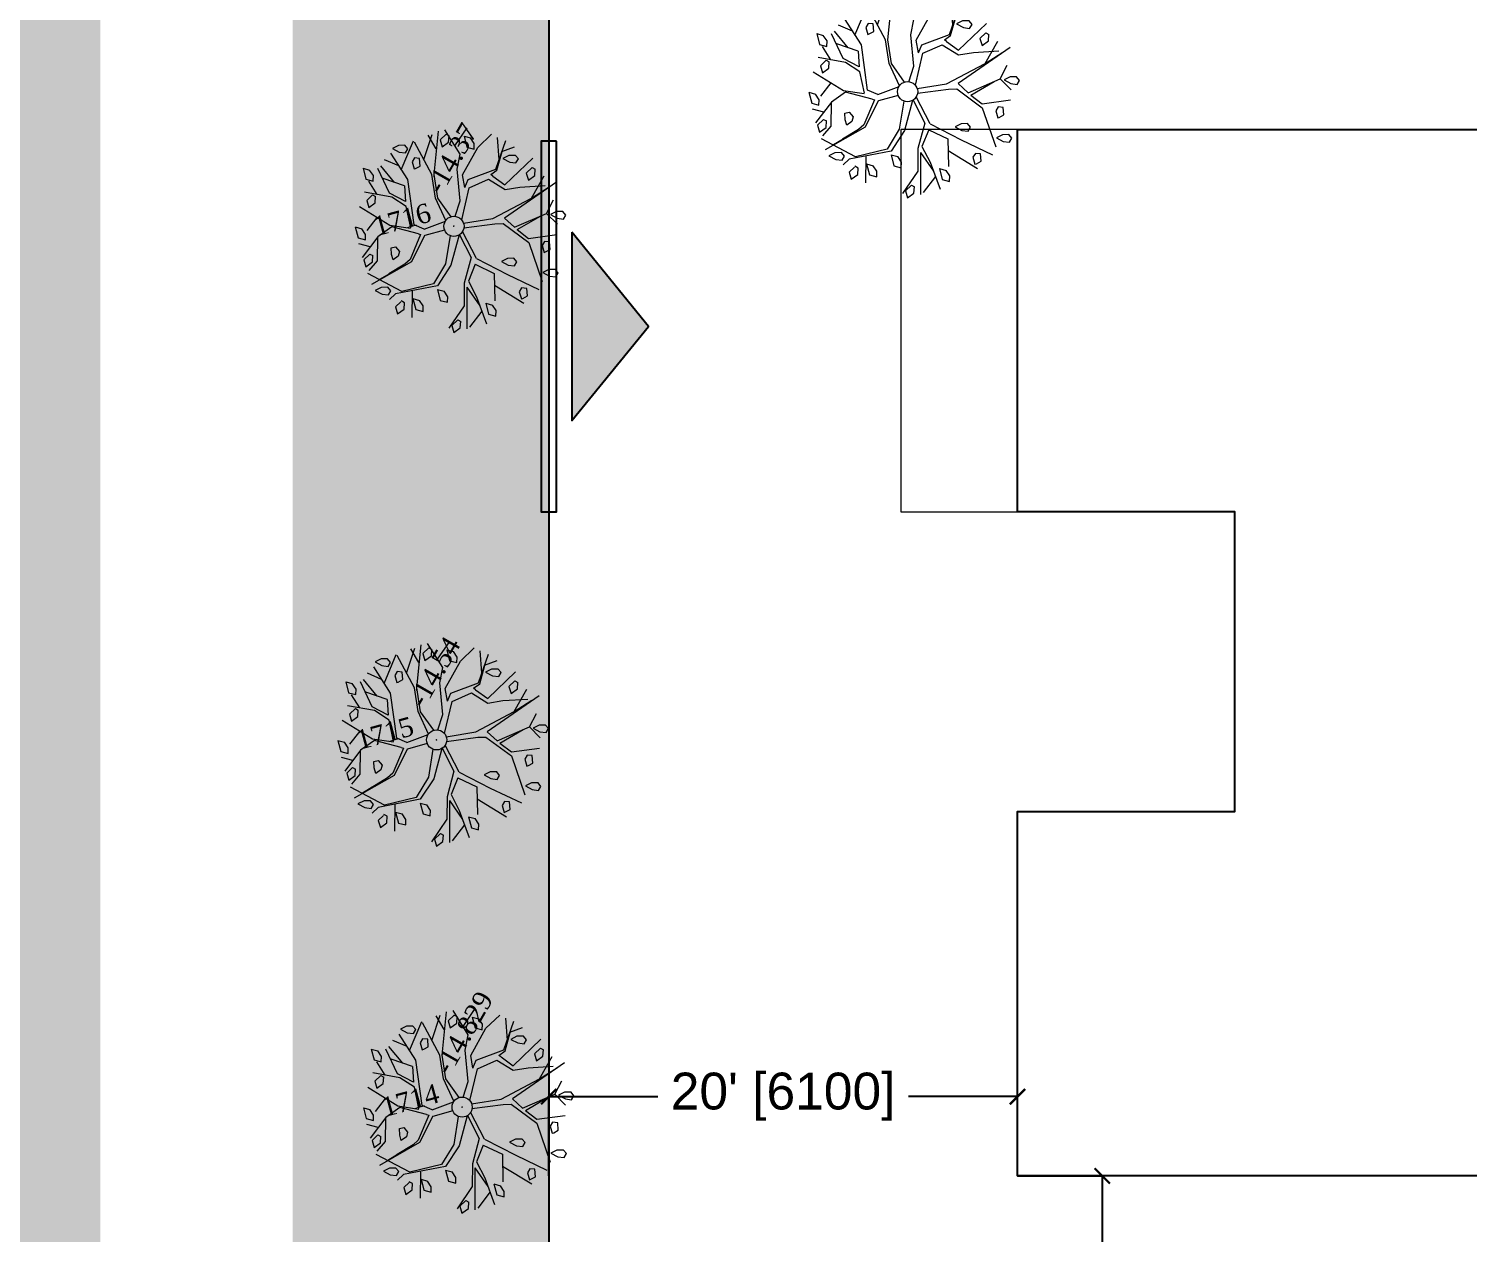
# Model space of a CAD drawing. Header units: millimetres. Extents: x -176651 to 388869, y -469666 to 486614.
# Drawn here: x 286386 to 305118, y 234159 to 249836 of the extents above; entities that cross this region are included whole.
import ezdxf
from ezdxf.enums import TextEntityAlignment as Align

# ---------------------------------------------------------------- set-up
doc = ezdxf.new("R2010")
doc.units = ezdxf.units.MM
doc.header["$PDMODE"] = 35
doc.header["$PDSIZE"] = 0.1
doc.linetypes.add('HIDDEN', pattern=[9.525, 6.35, -3.175])
doc.layers.get('Defpoints').update_dxf_attribs({"color": 252})
doc.layers.add('A- FURNITURE', color=252, linetype='Continuous', lineweight=0)
for name, color, linetype in [('ad-Dimension', 8, 'Continuous'), ('ad-Entrance Point', 4, 'Continuous'), ('ad-Plinth', 8, 'Continuous'), ('ad-Plot Boundary', 8, 'Continuous'), ('ad-Road', 8, 'Continuous'), ('ad-Road Hatch', 8, 'Continuous'), ('ad-Text', 8, 'Continuous'), ('ad-Verandah', 8, 'Continuous'), ('Points', 7, 'Continuous'), ('Points-ELV', 6, 'Continuous'), ('Points-NUM', 4, 'Continuous'), ('Points-TXT', 3, 'Continuous')]:
    doc.layers.add(name, color=color, linetype=linetype)
doc.styles.add('MtX_Century_Gothic', font='GOTHIC.TTF')
doc.styles.add('ROMANS', font='times.ttf')
doc.styles.get("Standard").update_dxf_attribs({"font": 'arial.ttf'})
doc.dimstyles.new('Copy of A-100-DIM-INT (MM-FT)', dxfattribs={"dimscale": 500, "dimtxt": 2.4, "dimasz": 1, "dimexe": 0, "dimexo": 0, "dimgap": 1, "dimtad": 0, "dimdec": 0, "dimlfac": 0.03937, "dimdsep": 46, "dimlunit": 3, "dimtxsty": 'Standard', "dimblk": 'ARCHTICK', "dimcen": 0.025, "dimclrd": 256, "dimclre": 256, "dimclrt": 256, "dimazin": 2, "dimtfac": 1, "dimtdec": 0, "dimtix": 1, "dimtmove": 2, "dimatfit": 3, "dimldrblk": 'ARCHTICK', "dimfxl": 1, "dimtolj": 1, "dimtzin": 0, "dimarcsym": 0})

# ---------------------------------------------------------------- blocks, each defined once
blk = doc.blocks.new('A$C4fb60e89')
at = {"layer": 'ad-Road Hatch', "ltscale": 5, "transparency": 33554687}
h = blk.add_hatch(dxfattribs=at)
h.set_pattern_fill('AR-HBONE', color=256, scale=15)
h.set_pattern_definition([(45, (-193247.7, -428758.8), (0, 2155.2615), [4572, -1524]), (135, (-192170.1, -427681.1), (2e-13, 2155.2615), [4572, -1524])])
h.paths.add_polyline_path([(175594, -250241), (169178, -249341), (167473, -249057), (167473, -138694), (101313, -138694), (101313, -199954), (101308, -237995), (101040, -268291), (101008, -280968), (101066, -293684), (101243, -311127), (100910, -319344), (100949, -333937), (100669, -366960), (100727, -390983), (100669, -404586), (100538, -420418), (100467, -428759), (92426, -427265), (92163, -427209), (92163, -321454), (24803, -321454), (24803, -412961), (15653, -411029), (15654, -321452), (-19535, -321452), (-34427, -319477), (-65207, -315395), (-171770, -301268), (-185854, -298333), (-193248, -296832), (-193244, -292908), (-191914, -285219), (-191839, -284679), (-183397, -286393), (-169723, -289243), (-53141, -304698), (-18730, -309262), (15653, -309262), (15653, 703), (24803, 1115), (24803, -129544), (92163, -129544), (92163, 15133), (101313, 17713), (101313, -129544), (167473, -129544), (167473, 35552), (175738, 37855), (175849, 28595), (175836, 25947), (175777, 14040), (175855, 2316), (175660, -18036), (175731, -34039), (175718, -46839), (175673, -63402), (175816, -82072), (175542, -106356), (175490, -124641), (175575, -145019), (175731, -168892), (175797, -181269), (175797, -192667), (175744, -208200), (175829, -223277), (175888, -234871)])
h.paths.add_polyline_path([(24803, -309264), (92163, -309264), (92163, -138694), (24803, -138694)], flags=16)
at = {"layer": 'ad-Road', "ltscale": 5}
blk.add_lwpolyline([(167473, -249057), (167473, -138694), (101313, -138694), (101313, -199954), (101308, -237995)], dxfattribs=at)
at = {"layer": 'ad-Text', "linetype": 'Continuous', "insert": (96738, -194004), "char_height": 1250, "width": 56881.51, "attachment_point": 5, "rotation": 90, "style": 'MtX_Century_Gothic', "bg_fill": 3, "box_fill_scale": 1.5, "bg_fill_color": 257, "bg_fill_transparency": 0}
blk.add_mtext("\\pxqd;30' WIDE ROAD", dxfattribs=at)
blk = doc.blocks.new('A$Cde044142')
at = {"layer": 'ad-Plot Boundary'}
blk.add_lwpolyline([(0, 0), (33080, 0), (33080, 30630), (0, 30630)], close=True, dxfattribs=at)
blk = doc.blocks.new('zw$A88E')
at = {"layer": 'ad-Plot Boundary', "ltscale": 5}
blk.add_blockref('A$Cde044142', (-74424, -237809), dxfattribs=at)
blk = doc.blocks.new('_ArchTick')
at = {"color": 0, "linetype": 'ByBlock', "const_width": 0.15}
blk.add_lwpolyline([(-0.5, -0.5), (0.5, 0.5)], dxfattribs=at)
blk = doc.blocks.new('*D13')
at = {"layer": 'ad-Dimension', "lineweight": -2, "transparency": 16777216}
for p, q in [((0, 0), (1103, 0)), ((1103, 0), (1103, -1419)), ((1103, -6100), (1103, -4681)), ((0, -6100), (1103, -6100))]:
    blk.add_line(p, q, dxfattribs=at)
at = {"layer": 'Defpoints', "color": 0, "ltscale": 5, "transparency": 16777216}
for p in [(0, 0), (0, -6100), (1103, -6100)]:
    blk.add_point(p, dxfattribs=at)
at = {"layer": 'ad-Dimension', "lineweight": -2, "ltscale": 5, "transparency": 16777216, "xscale": 200, "yscale": 200, "zscale": 200}
for p, rotation in [((1103, 0), 90), ((1103, -6100), 270)]:
    blk.add_blockref('_ArchTick', p, dxfattribs=dict(at, rotation=rotation))
at = {"layer": 'ad-Dimension', "ltscale": 5, "transparency": 16777216, "insert": (1103, -3050), "char_height": 480, "attachment_point": 5, "rotation": 90}
blk.add_mtext("\\A1;20' [6100]", dxfattribs=at)
blk = doc.blocks.new('*D14')
at = {"layer": 'ad-Dimension', "linetype": 'HIDDEN', "lineweight": -2, "transparency": 16777216}
blk.add_line((-6100, 0), (-6100, 1032), dxfattribs=at)
at = {"layer": 'ad-Dimension', "lineweight": -2, "transparency": 16777216}
for p, q in [((-6100, 1032), (-4681, 1032)), ((0, 1032), (-1419, 1032)), ((0, 0), (0, 1032))]:
    blk.add_line(p, q, dxfattribs=at)
at = {"layer": 'Defpoints', "color": 0, "ltscale": 5, "transparency": 16777216}
for p in [(-6100, 1032), (-6100, 0), (0, 0)]:
    blk.add_point(p, dxfattribs=at)
at = {"layer": 'ad-Dimension', "lineweight": -2, "ltscale": 5, "transparency": 16777216, "xscale": 200, "yscale": 200, "zscale": 200, "rotation": 180}
blk.add_blockref('_ArchTick', (-6100, 1032), dxfattribs=at)
at = {"layer": 'ad-Dimension', "lineweight": -2, "ltscale": 5, "transparency": 16777216, "xscale": 200, "yscale": 200, "zscale": 200}
blk.add_blockref('_ArchTick', (0, 1032), dxfattribs=at)
at = {"layer": 'ad-Dimension', "ltscale": 5, "transparency": 16777216, "insert": (-3050, 1032), "char_height": 480, "attachment_point": 5}
blk.add_mtext("\\A1;20' [6100]", dxfattribs=at)
blk = doc.blocks.new('35YHYH')
at = {"color": 219, "linetype": 'Continuous', "true_color": 0x642165}
for p, q in [((212982.855, 1928369.725, 129.914), (212982.539, 1928369.979, 129.914)), ((212982.984, 1928369.322, 129.914), (212982.74, 1928370.097, 129.914)), ((212982.979, 1928370.244, 129.914), (212982.808, 1928370.21, 129.914)), ((212982.808, 1928370.21, 129.914), (212982.955, 1928370.071, 129.914)), ((212982.888, 1928369.612, 129.914), (212983.394, 1928370.255, 129.914)), ((212982.955, 1928370.071, 129.914), (212983.108, 1928370.009, 129.914)), ((212983.144, 1928370.202, 129.914), (212982.979, 1928370.244, 129.914)), ((212983.108, 1928370.009, 129.914), (212983.194, 1928370.093, 129.914)), ((212983.194, 1928370.093, 129.914), (212983.144, 1928370.202, 129.914)), ((212983.62, 1928369.291, 129.914), (212983.408, 1928370.22, 129.914)), ((212983.524, 1928369.715, 129.914), (212983.903, 1928370.287, 129.914)), ((212983.678, 1928369.273, 129.914), (212984.085, 1928370.327, 129.914)), ((212983.905, 1928369.899, 129.914), (212983.797, 1928370.301, 129.914)), ((212984.254, 1928370.198, 129.914), (212984.066, 1928370.095, 129.914)), ((212984.066, 1928370.095, 129.914), (212984.07, 1928369.906, 129.914)), ((212984.07, 1928369.906, 129.914), (212984.264, 1928369.98, 129.914)), ((212984.254, 1928370.198, 129.914), (212984.318, 1928370.137, 129.914)), ((212984.472, 1928369.606, 129.914), (212984.257, 1928370.316, 129.914)), ((212984.264, 1928369.98, 129.914), (212984.318, 1928370.137, 129.914)), ((212984.398, 1928369.852, 129.914), (212984.828, 1928370.219, 129.914)), ((212984.693, 1928370.027, 129.914), (212984.689, 1928369.734, 129.914)), ((212984.693, 1928370.027, 129.914), (212984.845, 1928369.938, 129.914)), ((212981.938, 1928369.911, 129.914), (212981.935, 1928369.618, 129.914)), ((212981.935, 1928369.618, 129.914), (212982.104, 1928369.52, 129.914)), ((212981.938, 1928369.911, 129.914), (212982.091, 1928369.822, 129.914)), ((212982.146, 1928369.656, 129.914), (212982.091, 1928369.822, 129.914)), ((212982.104, 1928369.52, 129.914), (212982.146, 1928369.656, 129.914)), ((212982.429, 1928369.106, 129.914), (212982.308, 1928369.809, 129.914)), ((212982.632, 1928369.338, 129.914), (212982.398, 1928369.85, 129.914)), ((212983.299, 1928369.817, 129.914), (212983.213, 1928369.734, 129.914)), ((212983.213, 1928369.734, 129.914), (212983.216, 1928369.544, 129.914)), ((212983.424, 1928369.772, 129.914), (212983.299, 1928369.817, 129.914)), ((212983.388, 1928369.578, 129.914), (212983.424, 1928369.772, 129.914)), ((212984.294, 1928369.241, 129.914), (212984.472, 1928369.606, 129.914)), ((212984.391, 1928369.067, 129.914), (212984.961, 1928369.65, 129.914)), ((212984.689, 1928369.734, 129.914), (212984.859, 1928369.635, 129.914)), ((212984.9, 1928369.772, 129.914), (212984.845, 1928369.938, 129.914)), ((212984.859, 1928369.635, 129.914), (212984.9, 1928369.772, 129.914)), ((212984.961, 1928369.65, 129.914), (212985.397, 1928369.888, 129.914)), ((212985.267, 1928368.98, 129.914), (212985.713, 1928369.635, 129.914)), ((212985.419, 1928369.203, 129.914), (212985.525, 1928369.767, 129.914)), ((212982.463, 1928368.993, 129.914), (212981.814, 1928369.299, 129.914)), ((212982.112, 1928369.159, 129.914), (212981.991, 1928369.548, 129.914)), ((212982.855, 1928369.187, 129.914), (212982.369, 1928369.516, 129.914)), ((212982.831, 1928368.147, 129.914), (212982.984, 1928369.322, 129.914)), ((212983.216, 1928369.544, 129.914), (212983.256, 1928369.548, 129.914)), ((212983.256, 1928369.548, 129.914), (212983.388, 1928369.578, 129.914)), ((212983.555, 1928368.668, 129.914), (212983.62, 1928369.291, 129.914)), ((212983.613, 1928368.651, 129.914), (212983.678, 1928369.273, 129.914)), ((212984.155, 1928368.432, 129.914), (212984.294, 1928369.241, 129.914)), ((212985.289, 1928368.951, 129.914), (212985.543, 1928369.379, 129.914)), ((212985.686, 1928369.235, 129.914), (212985.515, 1928369.201, 129.914)), ((212985.536, 1928369.386, 129.914), (212985.885, 1928369.418, 129.914)), ((212985.851, 1928369.193, 129.914), (212985.686, 1928369.235, 129.914)), ((212982.22, 1928368.291, 129.914), (212981.585, 1928368.964, 129.914)), ((212981.996, 1928369.177, 129.914), (212981.808, 1928369.075, 129.914)), ((212981.808, 1928369.075, 129.914), (212981.812, 1928368.886, 129.914)), ((212981.812, 1928368.886, 129.914), (212982.007, 1928368.96, 129.914)), ((212981.996, 1928369.177, 129.914), (212982.06, 1928369.117, 129.914)), ((212982.007, 1928368.96, 129.914), (212982.06, 1928369.117, 129.914)), ((212982.774, 1928368.789, 129.914), (212982.429, 1928369.106, 129.914)), ((212982.762, 1928368.655, 129.914), (212982.463, 1928368.993, 129.914)), ((212982.855, 1928369.187, 129.914), (212982.774, 1928368.789, 129.914)), ((212984.362, 1928368.733, 129.914), (212984.391, 1928369.067, 129.914)), ((212984.362, 1928368.733, 129.914), (212984.499, 1928368.911, 129.914)), ((212984.499, 1928368.911, 129.914), (212985.267, 1928368.98, 129.914)), ((212985.104, 1928368.881, 129.914), (212985.289, 1928368.951, 129.914)), ((212985.143, 1928368.828, 129.914), (212985.104, 1928368.881, 129.914)), ((212985.387, 1928368.524, 129.914), (212986.271, 1928369.003, 129.914)), ((212985.515, 1928369.201, 129.914), (212985.662, 1928369.062, 129.914)), ((212985.662, 1928369.062, 129.914), (212985.815, 1928369, 129.914)), ((212985.815, 1928369, 129.914), (212985.901, 1928369.084, 129.914)), ((212985.901, 1928369.084, 129.914), (212985.851, 1928369.193, 129.914)), ((212981.34, 1928368.49, 129.914), (212981.336, 1928368.197, 129.914)), ((212981.34, 1928368.49, 129.914), (212981.493, 1928368.401, 129.914)), ((212981.951, 1928368.576, 129.914), (212981.608, 1928368.318, 129.914)), ((212982.731, 1928368.088, 129.914), (212982.762, 1928368.655, 129.914)), ((212983.657, 1928368.035, 129.914), (212983.555, 1928368.668, 129.914)), ((212983.815, 1928368.095, 129.914), (212983.613, 1928368.651, 129.914)), ((212984.063, 1928367.939, 129.914), (212984.471, 1928368.693, 129.914)), ((212984.471, 1928368.693, 129.914), (212985.015, 1928368.775, 129.914)), ((212985.015, 1928368.775, 129.914), (212985.357, 1928368.408, 129.914)), ((212985.146, 1928368.825, 129.914), (212985.387, 1928368.524, 129.914)), ((212985.963, 1928368.014, 129.914), (212986.437, 1928368.488, 129.914)), ((212986.192, 1928368.777, 129.914), (212986.005, 1928368.675, 129.914)), ((212986.005, 1928368.675, 129.914), (212986.008, 1928368.485, 129.914)), ((212986.008, 1928368.485, 129.914), (212986.203, 1928368.56, 129.914)), ((212986.192, 1928368.777, 129.914), (212986.256, 1928368.717, 129.914)), ((212986.203, 1928368.56, 129.914), (212986.256, 1928368.717, 129.914)), ((212981.839, 1928368.09, 129.914), (212981.301, 1928367.677, 129.914)), ((212981.336, 1928368.197, 129.914), (212981.506, 1928368.098, 129.914)), ((212981.548, 1928368.235, 129.914), (212981.493, 1928368.401, 129.914)), ((212981.506, 1928368.098, 129.914), (212981.548, 1928368.235, 129.914)), ((212981.828, 1928368.086, 129.914), (212981.658, 1928367.493, 129.914)), ((212982.259, 1928368.244, 129.914), (212981.839, 1928368.09, 129.914)), ((212982.721, 1928368.07, 129.914), (212982.22, 1928368.291, 129.914)), ((212982.879, 1928367.884, 129.914), (212982.259, 1928368.244, 129.914)), ((212983.058, 1928367.968, 129.914), (212982.831, 1928368.147, 129.914)), ((212983.921, 1928368.076, 129.914), (212984.155, 1928368.432, 129.914)), ((212986.698, 1928368.243, 129.914), (212985.147, 1928367.692, 129.914)), ((212985.357, 1928368.408, 129.914), (212985.75, 1928368.367, 129.914)), ((212985.75, 1928368.367, 129.914), (212986.393, 1928368.235, 129.914)), ((212985.963, 1928368.014, 129.914), (212986.488, 1928368.178, 129.914)), ((212981.579, 1928367.89, 129.914), (212981.316, 1928368.043, 129.914)), ((212981.522, 1928367.71, 129.914), (212981.335, 1928367.608, 129.914)), ((212981.522, 1928367.71, 129.914), (212981.586, 1928367.65, 129.914)), ((212982.065, 1928367.552, 129.914), (212982.103, 1928367.718, 129.914)), ((212982.103, 1928367.718, 129.914), (212982.218, 1928367.713, 129.914)), ((212982.218, 1928367.713, 129.914), (212982.283, 1928367.571, 129.914)), ((212982.933, 1928367.855, 129.914), (212982.495, 1928367.298, 129.914)), ((212983.025, 1928367.801, 129.914), (212982.517, 1928367.229, 129.914)), ((212982.88, 1928367.885, 129.914), (212982.933, 1928367.855, 129.914)), ((212983.024, 1928367.8, 129.914), (212983.026, 1928367.799, 129.914)), ((212983.564, 1928367.803, 129.914), (212983.026, 1928367.799, 129.914)), ((212983.058, 1928367.968, 129.914), (212983.645, 1928368.024, 129.914)), ((212984.063, 1928367.725, 129.914), (212984.872, 1928367.617, 129.914)), ((212984.085, 1928367.848, 129.914), (212984.859, 1928367.765, 129.914)), ((212984.859, 1928367.765, 129.914), (212985.963, 1928368.014, 129.914)), ((212986.241, 1928367.525, 129.914), (212986.508, 1928367.814, 129.914)), ((212981.335, 1928367.608, 129.914), (212981.339, 1928367.419, 129.914)), ((212981.339, 1928367.419, 129.914), (212981.533, 1928367.493, 129.914)), ((212981.658, 1928367.493, 129.914), (212981.382, 1928367.302, 129.914)), ((212981.533, 1928367.493, 129.914), (212981.586, 1928367.65, 129.914)), ((212982.068, 1928367.404, 129.914), (212982.065, 1928367.552, 129.914)), ((212982.219, 1928367.462, 129.914), (212982.068, 1928367.404, 129.914)), ((212982.283, 1928367.571, 129.914), (212982.219, 1928367.462, 129.914)), ((212983.666, 1928367.624, 129.914), (212983.36, 1928366.95, 129.914)), ((212983.891, 1928367.58, 129.914), (212983.484, 1928366.878, 129.914)), ((212983.903, 1928367.583, 129.914), (212984.042, 1928366.928, 129.914)), ((212984.17, 1928366.871, 129.914), (212984.002, 1928367.641, 129.914)), ((212984.872, 1928367.617, 129.914), (212985.076, 1928367.569, 129.914)), ((212985.076, 1928367.569, 129.914), (212985.591, 1928366.919, 129.914)), ((212985.147, 1928367.692, 129.914), (212985.338, 1928367.394, 129.914)), ((212985.338, 1928367.394, 129.914), (212986.241, 1928367.525, 129.914)), ((212985.392, 1928367.315, 129.914), (212986.067, 1928367.5, 129.914)), ((212986.241, 1928367.525, 129.914), (212986.436, 1928367.177, 129.914)), ((212986.498, 1928367.504, 129.914), (212986.327, 1928367.47, 129.914)), ((212986.327, 1928367.47, 129.914), (212986.473, 1928367.331, 129.914)), ((212986.663, 1928367.462, 129.914), (212986.498, 1928367.504, 129.914)), ((212986.626, 1928367.269, 129.914), (212986.713, 1928367.353, 129.914)), ((212986.713, 1928367.353, 129.914), (212986.663, 1928367.462, 129.914)), ((212982.07, 1928366.551, 129.914), (212981.341, 1928367.232, 129.914)), ((212982.517, 1928367.229, 129.914), (212981.357, 1928366.93, 129.914)), ((212981.878, 1928367.081, 129.914), (212981.595, 1928367.001, 129.914)), ((212982.334, 1928367.217, 129.914), (212981.868, 1928367.083, 129.914)), ((212982.495, 1928367.298, 129.914), (212982.334, 1928367.217, 129.914)), ((212985.392, 1928367.315, 129.914), (212985.617, 1928367.02, 129.914)), ((212985.617, 1928367.02, 129.914), (212986.353, 1928366.921, 129.914)), ((212986.473, 1928367.331, 129.914), (212986.626, 1928367.269, 129.914)), ((212981.582, 1928366.795, 129.914), (212981.411, 1928366.76, 129.914)), ((212981.411, 1928366.76, 129.914), (212981.557, 1928366.622, 129.914)), ((212981.557, 1928366.622, 129.914), (212981.71, 1928366.56, 129.914)), ((212981.747, 1928366.753, 129.914), (212981.582, 1928366.795, 129.914)), ((212981.71, 1928366.56, 129.914), (212981.797, 1928366.643, 129.914)), ((212981.797, 1928366.643, 129.914), (212981.747, 1928366.753, 129.914)), ((212983.36, 1928366.95, 129.914), (212982.917, 1928366.528, 129.914)), ((212983.484, 1928366.878, 129.914), (212983.005, 1928366.453, 129.914)), ((212984.042, 1928366.928, 129.914), (212983.696, 1928366.333, 129.914)), ((212984.095, 1928366.734, 129.914), (212983.811, 1928366.36, 129.914)), ((212984.095, 1928366.734, 129.914), (212984.514, 1928366.373, 129.914)), ((212984.17, 1928366.871, 129.914), (212984.841, 1928366.253, 129.914)), ((212984.949, 1928366.662, 129.914), (212984.778, 1928366.627, 129.914)), ((212984.778, 1928366.627, 129.914), (212984.924, 1928366.489, 129.914)), ((212985.114, 1928366.62, 129.914), (212984.949, 1928366.662, 129.914)), ((212985.164, 1928366.51, 129.914), (212985.114, 1928366.62, 129.914)), ((212985.591, 1928366.919, 129.914), (212985.663, 1928365.846, 129.914)), ((212985.994, 1928366.832, 129.914), (212985.908, 1928366.748, 129.914)), ((212985.908, 1928366.748, 129.914), (212985.911, 1928366.559, 129.914)), ((212985.951, 1928366.562, 129.914), (212986.083, 1928366.593, 129.914)), ((212986.119, 1928366.786, 129.914), (212985.994, 1928366.832, 129.914)), ((212986.083, 1928366.593, 129.914), (212986.119, 1928366.786, 129.914)), ((212981.895, 1928366.535, 129.914), (212981.705, 1928366.435, 129.914)), ((212981.975, 1928366.299, 129.914), (212981.809, 1928366.208, 129.914)), ((212983.005, 1928366.453, 129.914), (212981.895, 1928366.535, 129.914)), ((212982.06, 1928366.249, 129.914), (212981.987, 1928366.319, 129.914)), ((212982.007, 1928366.093, 129.914), (212982.06, 1928366.249, 129.914)), ((212982.917, 1928366.528, 129.914), (212982.07, 1928366.551, 129.914)), ((212982.333, 1928366.492, 129.914), (212982.146, 1928365.828, 129.914)), ((212982.3, 1928366.298, 129.914), (212982.297, 1928366.005, 129.914)), ((212982.3, 1928366.298, 129.914), (212982.453, 1928366.209, 129.914)), ((212982.979, 1928366.359, 129.914), (212982.976, 1928366.066, 129.914)), ((212982.979, 1928366.359, 129.914), (212983.132, 1928366.27, 129.914)), ((212983.187, 1928366.104, 129.914), (212983.132, 1928366.27, 129.914)), ((212983.73, 1928366.22, 129.914), (212983.448, 1928365.165, 129.914)), ((212983.696, 1928366.333, 129.914), (212983.535, 1928365.77, 129.914)), ((212983.73, 1928366.22, 129.914), (212983.932, 1928365.659, 129.914)), ((212983.811, 1928366.36, 129.914), (212983.91, 1928365.904, 129.914)), ((212984.514, 1928366.373, 129.914), (212984.341, 1928365.677, 129.914)), ((212984.841, 1928366.253, 129.914), (212985.527, 1928365.668, 129.914)), ((212984.924, 1928366.489, 129.914), (212985.077, 1928366.427, 129.914)), ((212985.077, 1928366.427, 129.914), (212985.164, 1928366.51, 129.914)), ((212985.911, 1928366.559, 129.914), (212985.951, 1928366.562, 129.914)), ((212981.809, 1928366.208, 129.914), (212981.812, 1928366.018, 129.914)), ((212981.812, 1928366.018, 129.914), (212982.007, 1928366.093, 129.914)), ((212982.297, 1928366.005, 129.914), (212982.466, 1928365.906, 129.914)), ((212982.508, 1928366.043, 129.914), (212982.453, 1928366.209, 129.914)), ((212982.466, 1928365.906, 129.914), (212982.508, 1928366.043, 129.914)), ((212982.976, 1928366.066, 129.914), (212983.145, 1928365.967, 129.914)), ((212983.145, 1928365.967, 129.914), (212983.187, 1928366.104, 129.914)), ((212983.91, 1928365.904, 129.914), (212983.976, 1928365.163, 129.914)), ((212984.44, 1928366.075, 129.914), (212985.055, 1928365.426, 129.914)), ((212985.912, 1928366.103, 129.914), (212985.74, 1928366.069, 129.914)), ((212985.74, 1928366.069, 129.914), (212985.887, 1928365.93, 129.914)), ((212985.887, 1928365.93, 129.914), (212986.04, 1928365.868, 129.914)), ((212986.076, 1928366.061, 129.914), (212985.912, 1928366.103, 129.914)), ((212986.04, 1928365.868, 129.914), (212986.126, 1928365.951, 129.914)), ((212986.126, 1928365.951, 129.914), (212986.076, 1928366.061, 129.914)), ((212983.535, 1928365.77, 129.914), (212983.002, 1928365.307, 129.914)), ((212983.946, 1928365.509, 129.914), (212983.528, 1928365.189, 129.914)), ((212984.1, 1928365.681, 129.914), (212984.096, 1928365.389, 129.914)), ((212984.1, 1928365.681, 129.914), (212984.253, 1928365.593, 129.914)), ((212984.308, 1928365.427, 129.914), (212984.253, 1928365.593, 129.914)), ((212985.105, 1928365.821, 129.914), (212985.018, 1928365.738, 129.914)), ((212985.018, 1928365.738, 129.914), (212985.021, 1928365.548, 129.914)), ((212985.021, 1928365.548, 129.914), (212985.061, 1928365.552, 129.914)), ((212985.061, 1928365.552, 129.914), (212985.193, 1928365.582, 129.914)), ((212985.229, 1928365.776, 129.914), (212985.105, 1928365.821, 129.914)), ((212985.193, 1928365.582, 129.914), (212985.229, 1928365.776, 129.914)), ((212983.28, 1928365.457, 129.914), (212983.093, 1928365.355, 129.914)), ((212983.093, 1928365.355, 129.914), (212983.096, 1928365.165, 129.914)), ((212983.096, 1928365.165, 129.914), (212983.291, 1928365.24, 129.914)), ((212983.28, 1928365.457, 129.914), (212983.344, 1928365.397, 129.914)), ((212983.291, 1928365.24, 129.914), (212983.344, 1928365.397, 129.914)), ((212984.096, 1928365.389, 129.914), (212984.266, 1928365.29, 129.914)), ((212984.266, 1928365.29, 129.914), (212984.308, 1928365.427, 129.914))]:
    blk.add_line(p, q, dxfattribs=at)
blk.add_circle((212983.824, 1928367.833, 129.914), 0.262, dxfattribs=at)
blk = doc.blocks.new('POINTS')
at = {"layer": 'Points'}
blk.add_line((0, 0), (0, 0), dxfattribs=at)
blk.add_point((0, 0), dxfattribs=at)
at = {"layer": 'Points-ELV', "style": 'ROMANS'}
blk.add_attdef('ELEV', text='', height=1, rotation=45, dxfattribs=at).set_placement((0, 0), align=Align.BOTTOM_LEFT)
at = {"layer": 'Points-NUM', "style": 'ROMANS'}
blk.add_attdef('PTNUM', text='', height=1, dxfattribs=at).set_placement((0, 0), align=Align.BOTTOM_RIGHT)
at = {"layer": 'Points-TXT', "style": 'ROMANS'}
blk.add_attdef('DESC', text='', height=1, dxfattribs=at).set_placement((0, 0), align=Align.BOTTOM_RIGHT)
blk = doc.blocks.new('ERFWEF')
at = {"color": 219, "linetype": 'Continuous', "true_color": 0x642165}
for p, q in [((260795.741, 1945739.867), (260795.655, 1945739.85)), ((260795.655, 1945739.85), (260795.728, 1945739.781)), ((260795.695, 1945739.551), (260795.948, 1945739.873)), ((260795.823, 1945739.846), (260795.741, 1945739.867)), ((260795.848, 1945739.791), (260795.823, 1945739.846)), ((260796.061, 1945739.39), (260795.955, 1945739.855)), ((260796.013, 1945739.602), (260796.202, 1945739.889)), ((260796.09, 1945739.382), (260796.294, 1945739.908)), ((260796.204, 1945739.695), (260796.149, 1945739.895)), ((260796.378, 1945739.844), (260796.284, 1945739.793)), ((260796.378, 1945739.844), (260796.41, 1945739.814)), ((260796.487, 1945739.548), (260796.379, 1945739.903)), ((260796.45, 1945739.671), (260796.665, 1945739.854)), ((260795.22, 1945739.7), (260795.218, 1945739.554)), ((260795.22, 1945739.7), (260795.296, 1945739.656)), ((260795.324, 1945739.573), (260795.296, 1945739.656)), ((260795.465, 1945739.298), (260795.405, 1945739.649)), ((260795.567, 1945739.414), (260795.45, 1945739.67)), ((260795.678, 1945739.608), (260795.52, 1945739.734)), ((260795.743, 1945739.406), (260795.621, 1945739.793)), ((260795.728, 1945739.781), (260795.805, 1945739.749)), ((260795.805, 1945739.749), (260795.848, 1945739.791)), ((260795.901, 1945739.654), (260795.857, 1945739.612)), ((260795.963, 1945739.631), (260795.901, 1945739.654)), ((260796.284, 1945739.793), (260796.286, 1945739.698)), ((260796.286, 1945739.698), (260796.383, 1945739.735)), ((260796.383, 1945739.735), (260796.41, 1945739.814)), ((260796.597, 1945739.758), (260796.596, 1945739.612)), ((260796.597, 1945739.758), (260796.674, 1945739.714)), ((260796.701, 1945739.631), (260796.674, 1945739.714)), ((260796.731, 1945739.57), (260796.95, 1945739.689)), ((260795.218, 1945739.554), (260795.303, 1945739.505)), ((260795.307, 1945739.324), (260795.246, 1945739.519)), ((260795.303, 1945739.505), (260795.324, 1945739.573)), ((260795.679, 1945739.339), (260795.436, 1945739.503)), ((260795.857, 1945739.612), (260795.859, 1945739.517)), ((260795.859, 1945739.517), (260795.879, 1945739.519)), ((260795.879, 1945739.519), (260795.945, 1945739.534)), ((260795.945, 1945739.534), (260795.963, 1945739.631)), ((260796.398, 1945739.366), (260796.487, 1945739.548)), ((260796.447, 1945739.279), (260796.731, 1945739.57)), ((260796.596, 1945739.612), (260796.68, 1945739.563)), ((260796.68, 1945739.563), (260796.701, 1945739.631)), ((260796.884, 1945739.235), (260797.107, 1945739.562)), ((260796.96, 1945739.347), (260797.014, 1945739.629)), ((260797.019, 1945739.438), (260797.193, 1945739.454)), ((260795.249, 1945739.334), (260795.155, 1945739.283)), ((260795.155, 1945739.283), (260795.157, 1945739.188)), ((260795.482, 1945739.241), (260795.158, 1945739.395)), ((260795.249, 1945739.334), (260795.281, 1945739.303)), ((260795.254, 1945739.225), (260795.281, 1945739.303)), ((260795.638, 1945739.139), (260795.465, 1945739.298)), ((260795.679, 1945739.339), (260795.638, 1945739.139)), ((260795.667, 1945738.818), (260795.743, 1945739.406)), ((260796.028, 1945739.079), (260796.061, 1945739.39)), ((260796.057, 1945739.07), (260796.09, 1945739.382)), ((260796.328, 1945738.961), (260796.398, 1945739.366)), ((260796.432, 1945739.111), (260796.447, 1945739.279)), ((260796.895, 1945739.22), (260797.022, 1945739.435)), ((260797.094, 1945739.363), (260797.008, 1945739.345)), ((260797.008, 1945739.345), (260797.082, 1945739.276)), ((260797.082, 1945739.276), (260797.158, 1945739.245)), ((260797.177, 1945739.341), (260797.094, 1945739.363)), ((260797.158, 1945739.245), (260797.202, 1945739.287)), ((260797.202, 1945739.287), (260797.177, 1945739.341)), ((260795.361, 1945738.89), (260795.044, 1945739.227)), ((260795.157, 1945739.188), (260795.254, 1945739.225)), ((260795.632, 1945739.072), (260795.482, 1945739.241)), ((260796.08, 1945738.763), (260796.028, 1945739.079)), ((260796.283, 1945738.715), (260796.487, 1945739.091)), ((260796.432, 1945739.111), (260796.5, 1945739.201)), ((260796.487, 1945739.091), (260796.759, 1945739.133)), ((260796.5, 1945739.201), (260796.884, 1945739.235)), ((260796.759, 1945739.133), (260796.93, 1945738.949)), ((260796.803, 1945739.185), (260796.895, 1945739.22)), ((260796.822, 1945739.159), (260796.803, 1945739.185)), ((260796.824, 1945739.158), (260796.945, 1945739.007)), ((260796.945, 1945739.007), (260797.386, 1945739.246)), ((260797.347, 1945739.134), (260797.253, 1945739.083)), ((260797.253, 1945739.083), (260797.255, 1945738.988)), ((260797.347, 1945739.134), (260797.379, 1945739.103)), ((260797.352, 1945739.025), (260797.379, 1945739.103)), ((260794.921, 1945738.99), (260794.919, 1945738.843)), ((260794.921, 1945738.99), (260794.997, 1945738.945)), ((260795.025, 1945738.862), (260794.997, 1945738.945)), ((260795.226, 1945739.033), (260795.055, 1945738.904)), ((260795.611, 1945738.78), (260795.361, 1945738.89)), ((260795.616, 1945738.789), (260795.632, 1945739.072)), ((260796.159, 1945738.792), (260796.057, 1945739.07)), ((260796.212, 1945738.783), (260796.328, 1945738.961)), ((260796.93, 1945738.949), (260797.126, 1945738.929)), ((260797.126, 1945738.929), (260797.447, 1945738.863)), ((260797.232, 1945738.752), (260797.469, 1945738.989)), ((260797.255, 1945738.988), (260797.352, 1945739.025)), ((260795.171, 1945738.79), (260794.902, 1945738.583)), ((260795.04, 1945738.69), (260794.909, 1945738.766)), ((260794.919, 1945738.843), (260795.004, 1945738.794)), ((260795.004, 1945738.794), (260795.025, 1945738.862)), ((260795.165, 1945738.788), (260795.08, 1945738.491)), ((260795.381, 1945738.867), (260795.171, 1945738.79)), ((260795.691, 1945738.687), (260795.381, 1945738.867)), ((260795.78, 1945738.729), (260795.667, 1945738.818)), ((260795.78, 1945738.729), (260796.074, 1945738.757)), ((260796.68, 1945738.628), (260797.232, 1945738.752)), ((260797.6, 1945738.867), (260796.824, 1945738.591)), ((260797.232, 1945738.752), (260797.495, 1945738.834)), ((260795.012, 1945738.6), (260794.919, 1945738.549)), ((260794.919, 1945738.549), (260794.92, 1945738.454)), ((260795.012, 1945738.6), (260795.044, 1945738.57)), ((260795.018, 1945738.492), (260795.044, 1945738.57)), ((260795.284, 1945738.521), (260795.302, 1945738.604)), ((260795.285, 1945738.447), (260795.284, 1945738.521)), ((260795.302, 1945738.604), (260795.36, 1945738.602)), ((260795.36, 1945738.602), (260795.392, 1945738.531)), ((260795.392, 1945738.531), (260795.361, 1945738.476)), ((260795.717, 1945738.672), (260795.498, 1945738.394)), ((260795.763, 1945738.646), (260795.509, 1945738.36)), ((260795.691, 1945738.688), (260795.717, 1945738.672)), ((260795.763, 1945738.645), (260795.764, 1945738.644)), ((260796.033, 1945738.646), (260795.764, 1945738.644)), ((260796.084, 1945738.557), (260795.931, 1945738.22)), ((260796.197, 1945738.535), (260795.993, 1945738.184)), ((260796.203, 1945738.537), (260796.272, 1945738.209)), ((260796.336, 1945738.18), (260796.252, 1945738.566)), ((260796.282, 1945738.608), (260796.687, 1945738.554)), ((260796.294, 1945738.669), (260796.68, 1945738.628)), ((260796.687, 1945738.554), (260796.789, 1945738.53)), ((260796.789, 1945738.53), (260797.047, 1945738.204)), ((260796.824, 1945738.591), (260796.92, 1945738.442)), ((260797.371, 1945738.507), (260797.505, 1945738.652)), ((260794.92, 1945738.454), (260795.018, 1945738.492)), ((260795.286, 1945738.021), (260794.921, 1945738.361)), ((260795.509, 1945738.36), (260794.929, 1945738.21)), ((260795.08, 1945738.491), (260794.942, 1945738.396)), ((260795.418, 1945738.354), (260795.185, 1945738.286)), ((260795.361, 1945738.476), (260795.285, 1945738.447)), ((260795.498, 1945738.394), (260795.418, 1945738.354)), ((260796.92, 1945738.442), (260797.371, 1945738.507)), ((260796.947, 1945738.403), (260797.284, 1945738.495)), ((260796.947, 1945738.403), (260797.06, 1945738.255)), ((260797.371, 1945738.507), (260797.469, 1945738.334)), ((260797.5, 1945738.497), (260797.414, 1945738.48)), ((260797.414, 1945738.48), (260797.488, 1945738.411)), ((260797.488, 1945738.411), (260797.564, 1945738.379)), ((260797.582, 1945738.476), (260797.5, 1945738.497)), ((260797.564, 1945738.379), (260797.607, 1945738.421)), ((260797.607, 1945738.421), (260797.582, 1945738.476)), ((260795.042, 1945738.142), (260794.956, 1945738.125)), ((260795.124, 1945738.121), (260795.042, 1945738.142)), ((260795.19, 1945738.286), (260795.048, 1945738.245)), ((260795.931, 1945738.22), (260795.709, 1945738.009)), ((260795.993, 1945738.184), (260795.754, 1945737.971)), ((260796.272, 1945738.209), (260796.099, 1945737.911)), ((260796.336, 1945738.18), (260796.672, 1945737.872)), ((260797.047, 1945738.204), (260797.083, 1945737.668)), ((260797.06, 1945738.255), (260797.428, 1945738.205)), ((260797.248, 1945738.161), (260797.205, 1945738.119)), ((260797.311, 1945738.138), (260797.248, 1945738.161)), ((260797.292, 1945738.042), (260797.311, 1945738.138)), ((260794.956, 1945738.125), (260795.03, 1945738.056)), ((260795.03, 1945738.056), (260795.106, 1945738.025)), ((260795.199, 1945738.013), (260795.103, 1945737.963)), ((260795.106, 1945738.025), (260795.149, 1945738.067)), ((260795.149, 1945738.067), (260795.124, 1945738.121)), ((260795.754, 1945737.971), (260795.199, 1945738.013)), ((260795.709, 1945738.009), (260795.286, 1945738.021)), ((260795.418, 1945737.991), (260795.324, 1945737.659)), ((260796.298, 1945738.112), (260796.157, 1945737.925)), ((260796.298, 1945738.112), (260796.508, 1945737.932)), ((260796.726, 1945738.076), (260796.64, 1945738.059)), ((260796.64, 1945738.059), (260796.713, 1945737.989)), ((260796.713, 1945737.989), (260796.79, 1945737.958)), ((260796.808, 1945738.055), (260796.726, 1945738.076)), ((260796.79, 1945737.958), (260796.833, 1945738)), ((260796.833, 1945738), (260796.808, 1945738.055)), ((260797.205, 1945738.119), (260797.207, 1945738.024)), ((260797.207, 1945738.024), (260797.227, 1945738.026)), ((260797.227, 1945738.026), (260797.292, 1945738.042)), ((260795.239, 1945737.894), (260795.155, 1945737.849)), ((260795.155, 1945737.849), (260795.157, 1945737.754)), ((260795.157, 1945737.754), (260795.254, 1945737.791)), ((260795.281, 1945737.87), (260795.244, 1945737.904)), ((260795.254, 1945737.791), (260795.281, 1945737.87)), ((260795.401, 1945737.894), (260795.399, 1945737.747)), ((260795.401, 1945737.894), (260795.477, 1945737.849)), ((260795.505, 1945737.766), (260795.477, 1945737.849)), ((260795.484, 1945737.698), (260795.505, 1945737.766)), ((260795.741, 1945737.924), (260795.739, 1945737.778)), ((260795.739, 1945737.778), (260795.824, 1945737.729)), ((260795.741, 1945737.924), (260795.817, 1945737.88)), ((260795.844, 1945737.797), (260795.817, 1945737.88)), ((260795.824, 1945737.729), (260795.844, 1945737.797)), ((260796.116, 1945737.855), (260795.975, 1945737.328)), ((260796.099, 1945737.911), (260796.019, 1945737.63)), ((260796.116, 1945737.855), (260796.217, 1945737.574)), ((260796.157, 1945737.925), (260796.206, 1945737.697)), ((260796.508, 1945737.932), (260796.422, 1945737.584)), ((260796.471, 1945737.782), (260796.779, 1945737.458)), ((260796.672, 1945737.872), (260797.014, 1945737.579)), ((260797.207, 1945737.796), (260797.121, 1945737.779)), ((260797.121, 1945737.779), (260797.194, 1945737.71)), ((260797.289, 1945737.775), (260797.207, 1945737.796)), ((260797.314, 1945737.721), (260797.289, 1945737.775)), ((260795.399, 1945737.747), (260795.484, 1945737.698)), ((260796.019, 1945737.63), (260795.752, 1945737.399)), ((260796.206, 1945737.697), (260796.239, 1945737.326)), ((260796.301, 1945737.586), (260796.299, 1945737.439)), ((260796.301, 1945737.586), (260796.377, 1945737.541)), ((260796.803, 1945737.656), (260796.76, 1945737.614)), ((260796.76, 1945737.614), (260796.762, 1945737.519)), ((260796.866, 1945737.633), (260796.803, 1945737.656)), ((260796.847, 1945737.536), (260796.866, 1945737.633)), ((260797.194, 1945737.71), (260797.271, 1945737.679)), ((260797.271, 1945737.679), (260797.314, 1945737.721)), ((260795.891, 1945737.474), (260795.797, 1945737.422)), ((260795.797, 1945737.422), (260795.799, 1945737.328)), ((260795.891, 1945737.474), (260795.923, 1945737.443)), ((260795.896, 1945737.365), (260795.923, 1945737.443)), ((260796.224, 1945737.499), (260796.015, 1945737.339)), ((260796.299, 1945737.439), (260796.384, 1945737.39)), ((260796.405, 1945737.458), (260796.377, 1945737.541)), ((260796.384, 1945737.39), (260796.405, 1945737.458)), ((260796.762, 1945737.519), (260796.782, 1945737.521)), ((260796.782, 1945737.521), (260796.847, 1945737.536)), ((260795.799, 1945737.328), (260795.896, 1945737.365))]:
    blk.add_line(p, q, dxfattribs=at)
blk.add_circle((260796.163, 1945738.661), 0.131, dxfattribs=at)
blk = doc.blocks.new('zw$1761')
at = {"xscale": 19.68562427023985, "yscale": 19.68562427023985, "zscale": 19.68562427023985, "rotation": 15.20137085992779}
blk.add_blockref('35YHYH', (5912764.99, -37727225.67, -3711.16), dxfattribs=at)
at = {"color": 6, "xscale": 39.3712485404797, "yscale": 39.3712485404797, "zscale": 39.3712485404797, "rotation": 15.20137085992779}
for p in [(10183152.19, -76613128.35, -565.76), (10183143.33, -76613391.54, -572.46), (10183156.35, -76613579.71, -583.84)]:
    blk.add_blockref('ERFWEF', p, dxfattribs=at)
at = {"layer": 'Points', "linetype": 'Continuous'}
ref = blk.add_blockref('POINTS', (4677.18, 4961.09, -565.76), dxfattribs=dict(at, xscale=39.3712485404797, yscale=39.3712485404797, zscale=39.3712485404797, rotation=15.20137085992779))
ref.add_attrib('PTNUM', '1716', dxfattribs={"layer": 'Points-NUM', "height": 9.843, "rotation": 15.20137, "style": 'ROMANS'}).set_placement((4667.04, 4960.89, -565.76), align=Align.BOTTOM_RIGHT)
ref.add_attrib('ELEV', '-14.37', dxfattribs={"layer": 'Points-ELV', "height": 9.843, "rotation": 60.20137, "style": 'ROMANS'}).set_placement((4673.31, 4975.34, -565.76), align=Align.BOTTOM_LEFT)
ref = blk.add_blockref('POINTS', (4668.32, 4697.9, -572.46), dxfattribs=dict(at, xscale=39.3712485404797, yscale=39.3712485404797, zscale=39.3712485404797, rotation=15.20137085992779))
ref.add_attrib('PTNUM', '1715', dxfattribs={"layer": 'Points-NUM', "height": 9.843, "rotation": 15.20137, "style": 'ROMANS'}).set_placement((4658.18, 4697.69, -572.46), align=Align.BOTTOM_RIGHT)
ref.add_attrib('ELEV', '-14.54', dxfattribs={"layer": 'Points-ELV', "height": 9.843, "rotation": 60.20137, "style": 'ROMANS'}).set_placement((4664.45, 4712.15, -572.46), align=Align.BOTTOM_LEFT)
ref = blk.add_blockref('POINTS', (4681.35, 4509.72, -583.84), dxfattribs=dict(at, xscale=39.3712485404797, yscale=39.3712485404797, zscale=39.3712485404797, rotation=15.20137085992779))
ref.add_attrib('PTNUM', '1714', dxfattribs={"layer": 'Points-NUM', "height": 9.843, "rotation": 15.20137, "style": 'ROMANS'}).set_placement((4671.2, 4509.52, -583.84), align=Align.BOTTOM_RIGHT)
ref.add_attrib('ELEV', '-14.829', dxfattribs={"layer": 'Points-ELV', "height": 9.843, "rotation": 60.20137, "style": 'ROMANS'}).set_placement((4677.47, 4523.97, -583.84), align=Align.BOTTOM_LEFT)
blk = doc.blocks.new('$ZCDB_AUDIT_GENERATED_25A5F3')
at = {"layer": 'ad-Entrance Point', "ltscale": 5}
h = blk.add_hatch(color=256, dxfattribs=at)
h.dxf.hatch_style = 1
h.paths.add_polyline_path([(-300, -1187.5), (-300, -3637.5), (-1300, -2412.5)])
for points in [[(-100, 0), (100, 0), (100, -4825), (-100, -4825)], [(-300, -1187.5), (-300, -3637.5), (-1300, -2412.5)]]:
    blk.add_lwpolyline(points, close=True, dxfattribs=at)
blk = doc.blocks.new('$ZCDB_AUDIT_GENERATED_25A5FB')
at = {"layer": 'ad-Entrance Point', "ltscale": 5, "xscale": -1}
blk.add_blockref('$ZCDB_AUDIT_GENERATED_25A5F3', (101313, -180384), dxfattribs=at)
blk = doc.blocks.new('zw$F00C')
at = {"layer": 'ad-Plinth', "ltscale": 5}
blk.add_lwpolyline([(0, 13620), (12120, 13620), (12120, 0), (0, 0), (0, 4745), (2830, 4745), (2830, 8645), (0, 8645)], close=True, dxfattribs=at)
at = {"layer": 'ad-Verandah', "lineweight": 9}
blk.add_lwpolyline([(0, 13620), (-1520, 13620), (-1520, 8645), (0, 8645)], close=True, dxfattribs=at)
at = {"layer": 'ad-Dimension'}
dim = blk.add_linear_dim(base=(-6100, 1031.8), p1=(0, 0), p2=(-6100, 0), dimstyle='Copy of A-100-DIM-INT (MM-FT)', override={"dimscale": 200}, dxfattribs=at)
dim.commit()
dim.dimension.update_dxf_attribs({"geometry": '*D14', "text_midpoint": (-3050, 1031.8)})
dim = blk.add_linear_dim(base=(1102.9, -6100), p1=(0, 0), p2=(0, -6100), angle=90, dimstyle='Copy of A-100-DIM-INT (MM-FT)', override={"dimscale": 200}, dxfattribs=at)
dim.commit()
dim.dimension.update_dxf_attribs({"geometry": '*D13', "text_midpoint": (1102.9, -3050)})
blk = doc.blocks.new('zw$898C')
at = {"layer": 'ad-Plinth', "ltscale": 5}
blk.add_blockref('zw$F00C', (107413, -193854), dxfattribs=at)

msp = doc.modelspace()

# ---------------------------------------------------------------- block references
at = {"layer": 'ad-Road', "ltscale": 5}
msp.add_blockref('A$C4fb60e89', (191839, 428759), dxfattribs=at)

# ---------------------------------------------------------------- next in the draw order: block references
at = {"ltscale": 5}
msp.add_blockref('zw$898C', (191839, 428759), dxfattribs=at)
at = {"layer": 'A- FURNITURE', "color": 6, "xscale": 25.39807961885639, "yscale": 25.39807961885639, "zscale": 25.39807961885639}
msp.add_blockref('zw$1761', (173127, 121263), dxfattribs=at)
at = {"layer": 'ad-Entrance Point', "ltscale": 5}
msp.add_blockref('$ZCDB_AUDIT_GENERATED_25A5FB', (191839, 428759), dxfattribs=at)
at = {"layer": 'ad-Plot Boundary', "ltscale": 5}
msp.add_blockref('zw$A88E', (367577, 466614), dxfattribs=at)

doc.saveas('drawing.dxf')
